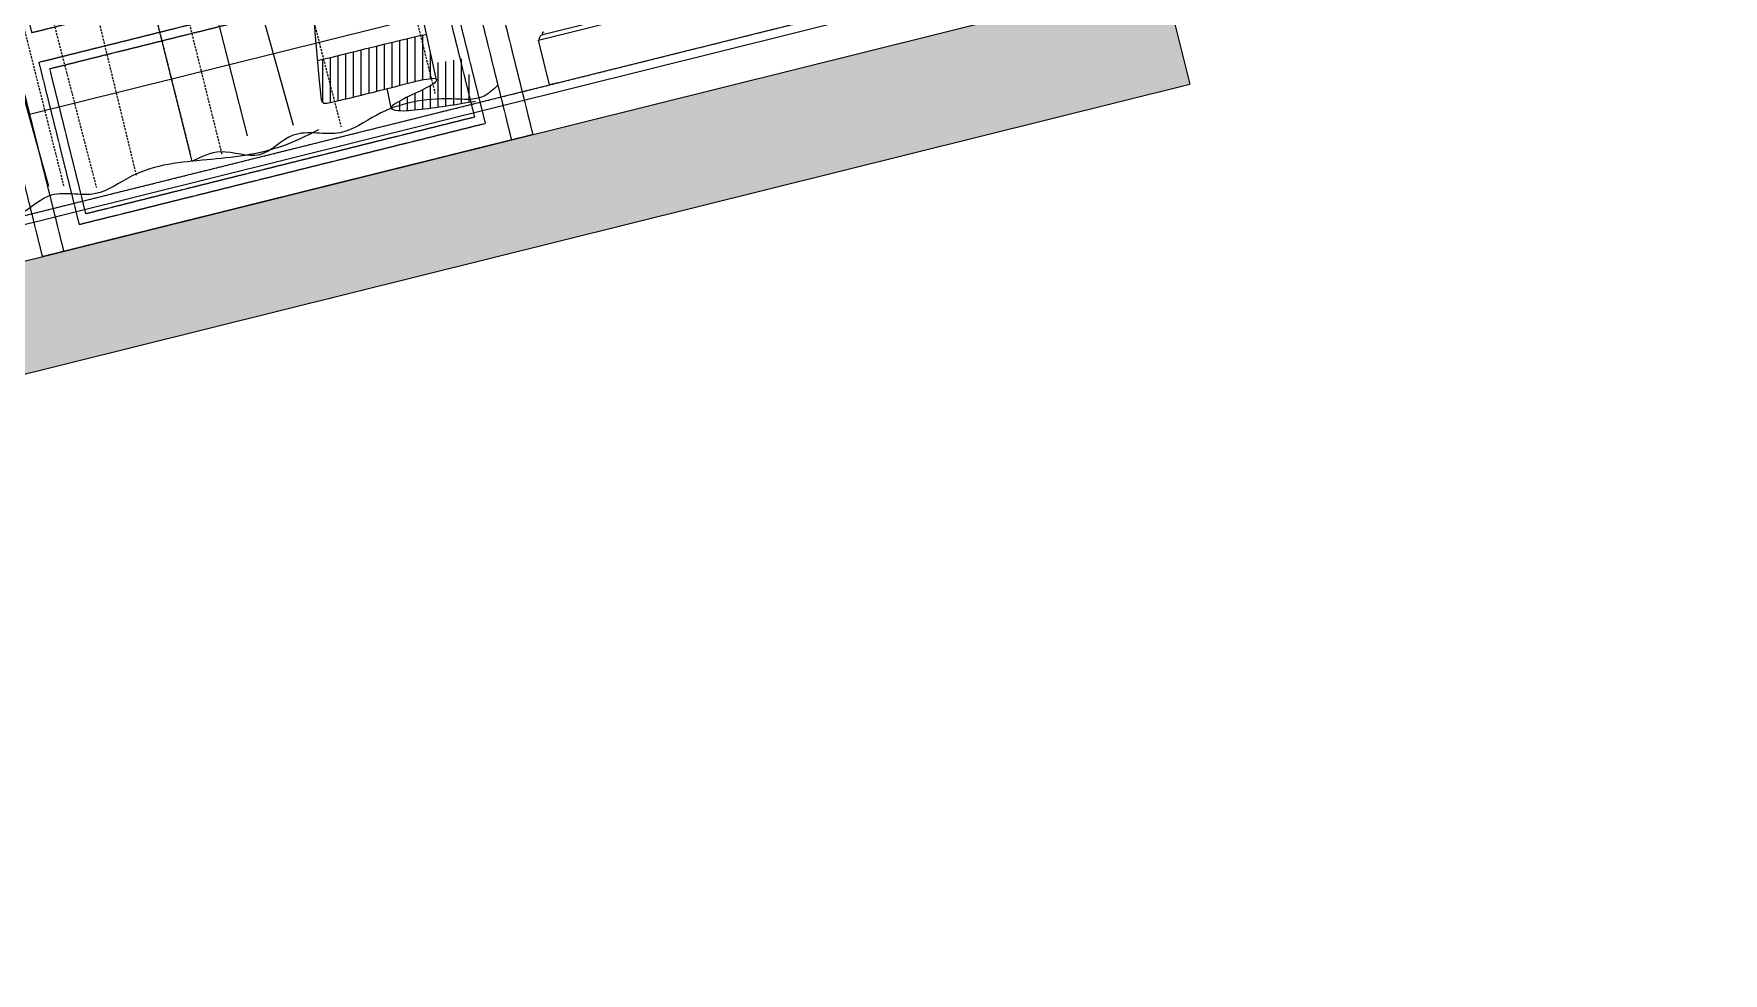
# Model space of a CAD drawing. Header units: inches. Extents: x 122939 to 389145, y 29603 to 574065.
# Drawn here: x 368465 to 372307, y 511147 to 513283 of the extents above; entities that cross this region are included whole.
import ezdxf

# ---------------------------------------------------------------- set-up
doc = ezdxf.new("R2010")
doc.units = ezdxf.units.IN
doc.header["$MEASUREMENT"] = 0
doc.linetypes.add('DASHED', pattern=[0.75, 0.5, -0.25])
doc.linetypes.add('HIDDEN', pattern=[0.375, 0.25, -0.125])
for name, color, linetype, lineweight in [('A-FLOR-TIL1', 6, 'Continuous', 18), ('Fabric', 253, 'Continuous', 0), ('GRC', 41, 'Continuous', 0), ('Marble', 6, 'Continuous', 0)]:
    doc.layers.add(name, color=color, linetype=linetype, lineweight=lineweight)
for name, color, linetype in [('A-Hidden', 8, 'HIDDEN'), ('A-WALL', 7, 'Continuous'), ('Calliper_wall hatch_CHB', 8, 'Continuous'), ('Layer7', 8, 'Continuous')]:
    doc.layers.add(name, color=color, linetype=linetype)

# ---------------------------------------------------------------- blocks, each defined once
blk = doc.blocks.new('win1')
at = {"color": 252, "linetype": 'HIDDEN', "ltscale": 0.5}
for p, q in [((99.8, 2748.8), (99.8, 2348.6, 0)), ((1050.2, 2748.8), (99.8, 2748.8)), ((1050.2, 2748.8), (1050.2, 2348.6, 0)), ((99.8, 2348.6, 0), (1050.2, 2348.6, 0))]:
    blk.add_line(p, q, dxfattribs=at)
at = {"color": 252, "linetype": 'HIDDEN', "ltscale": 0.5, "elevation": 0}
for points in [[(0, 2848.8), (1150, 2848.8), (1150, -101.2), (0, -101.2)], [(119.8, 2728.8), (1030.2, 2728.8), (1030.2, 2368.6), (119.8, 2368.6)], [(99.6, 2298.6), (1050.4, 2298.6), (1050.4, 398.6), (99.6, 398.6)], [(119.8, 2278.3), (1030.2, 2278.3), (1030.2, 418.8), (119.8, 418.8)], [(99.6, -51.4), (1050.4, -51.4), (1050.4, 329.3), (99.6, 329.3)], [(119.8, -31.2), (1030.2, -31.2), (1030.2, 309.1), (119.8, 309.1)]]:
    blk.add_lwpolyline(points, close=True, dxfattribs=at)
blk.add_lwpolyline([(50, 2798.8), (1100, 2798.8), (1100, -101.2), (50, -101.2), (50, 2798.8), (1100, 2798.8), (1100, -101.2)], dxfattribs=at)
blk = doc.blocks.new('curt')
at = {"layer": 'Fabric', "lineweight": 0}
h = blk.add_hatch(dxfattribs=at)
h.set_pattern_fill('ANSI31', color=256, scale=140, angle=31.0286)
h.set_pattern_definition([(76.0285767, (-597680.068, -567209.992), (-16.98228466, 4.22516365), [])])
edge = h.paths.add_edge_path()
edge.add_line((2516.6, -2629), (2514.9, -2695.8))
edge.add_spline(control_points=[(2514.9, -2695.8), (2557.2, -2700.4), (2599.9, -2703.5), (2589, -2702)], knot_values=[1456.070777, 1456.070777, 1456.070777, 1456.070777, 1546.846982, 1546.846982, 1546.846982, 1546.846982], degree=3, periodic=0)
edge.add_line((2589, -2702), (2589, -2796))
edge.add_spline(control_points=[(2589, -2796), (2589, -2802.7), (2574.8, -2801.7), (2560.4, -2800.6)], knot_values=[1500.032306, 1500.032306, 1500.032306, 1500.032306, 1558.4068, 1558.4068, 1558.4068, 1558.4068], degree=3, periodic=0)
edge.add_spline(control_points=[(2560.4, -2800.6), (2525.4, -2797.9), (2488.6, -2794.2), (2452.4, -2789.3), (2450.7, -2789.1)], knot_values=[1421.573256, 1421.573256, 1421.573256, 1421.573256, 1496.428438, 1500.032306, 1500.032306, 1500.032306, 1500.032306], degree=3, periodic=0)
edge.add_spline(control_points=[(2450.7, -2789.1), (2445.6, -2788.4), (2440.5, -2787.6), (2435.6, -2786.7)], knot_values=[1410.490819, 1410.490819, 1410.490819, 1410.490819, 1421.573256, 1421.573256, 1421.573256, 1421.573256], degree=3, periodic=0)
edge.add_spline(control_points=[(2435.6, -2786.7), (2432.7, -2786.2), (2429.9, -2785.7), (2427.2, -2785)], knot_values=[1404.092066, 1404.092066, 1404.092066, 1404.092066, 1410.490819, 1410.490819, 1410.490819, 1410.490819], degree=3, periodic=0)
edge.add_spline(control_points=[(2427.2, -2785), (2424.6, -2784.5), (2422.1, -2783.8), (2419.7, -2783.2)], knot_values=[1398.163563, 1398.163563, 1398.163563, 1398.163563, 1404.092066, 1404.092066, 1404.092066, 1404.092066], degree=3, periodic=0)
edge.add_spline(control_points=[(2419.7, -2783.2), (2417.9, -2782.7), (2416.2, -2782.2), (2414.6, -2781.6)], knot_values=[1393.947071, 1393.947071, 1393.947071, 1393.947071, 1398.163563, 1398.163563, 1398.163563, 1398.163563], degree=3, periodic=0)
edge.add_spline(control_points=[(2414.6, -2781.6), (2412.8, -2781), (2411, -2780.3), (2409.3, -2779.6)], knot_values=[1389.362404, 1389.362404, 1389.362404, 1389.362404, 1393.947071, 1393.947071, 1393.947071, 1393.947071], degree=3, periodic=0)
edge.add_spline(control_points=[(2409.3, -2779.6), (2408.6, -2779.4), (2407.5, -2778.9), (2406.4, -2778.4), (2405.9, -2778.2)], knot_values=[1386.253425, 1386.253425, 1386.253425, 1386.253425, 1388.044529, 1389.362404, 1389.362404, 1389.362404, 1389.362404], degree=3, periodic=0)
edge.add_spline(control_points=[(2405.9, -2778.2), (2405, -2777.7), (2404.1, -2777.3), (2403.3, -2776.9)], knot_values=[1383.738873, 1383.738873, 1383.738873, 1383.738873, 1386.253425, 1386.253425, 1386.253425, 1386.253425], degree=3, periodic=0)
edge.add_spline(control_points=[(2403.3, -2776.9), (2402.9, -2776.6), (2402.5, -2776.4), (2402.1, -2776.2)], knot_values=[1382.400996, 1382.400996, 1382.400996, 1382.400996, 1383.738873, 1383.738873, 1383.738873, 1383.738873], degree=3, periodic=0)
edge.add_spline(control_points=[(2402.1, -2776.2), (2401.8, -2776), (2401.5, -2775.8), (2401.3, -2775.6)], knot_values=[1381.317227, 1381.317227, 1381.317227, 1381.317227, 1382.400996, 1382.400996, 1382.400996, 1382.400996], degree=3, periodic=0)
edge.add_spline(control_points=[(2401.3, -2775.6), (2401, -2775.4), (2400.7, -2775.2), (2400.5, -2775)], knot_values=[1380.205093, 1380.205093, 1380.205093, 1380.205093, 1381.317227, 1381.317227, 1381.317227, 1381.317227], degree=3, periodic=0)
edge.add_spline(control_points=[(2400.5, -2775), (2400.3, -2774.8), (2400.1, -2774.7), (2400, -2774.5)], knot_values=[1379.403364, 1379.403364, 1379.403364, 1379.403364, 1380.205093, 1380.205093, 1380.205093, 1380.205093], degree=3, periodic=0)
edge.add_spline(control_points=[(2400, -2774.5), (2399.9, -2774.4), (2399.8, -2774.3), (2399.7, -2774.2)], knot_values=[1378.844571, 1378.844571, 1378.844571, 1378.844571, 1379.403364, 1379.403364, 1379.403364, 1379.403364], degree=3, periodic=0)
edge.add_spline(control_points=[(2399.7, -2774.2), (2399.6, -2774.1), (2399.5, -2774), (2399.5, -2774)], knot_values=[1378.366934, 1378.366934, 1378.366934, 1378.366934, 1378.844571, 1378.844571, 1378.844571, 1378.844571], degree=3, periodic=0)
edge.add_spline(control_points=[(2399.5, -2774), (2399.4, -2773.9), (2399.3, -2773.8), (2399.3, -2773.7)], knot_values=[1377.93561, 1377.93561, 1377.93561, 1377.93561, 1378.366934, 1378.366934, 1378.366934, 1378.366934], degree=3, periodic=0)
edge.add_spline(control_points=[(2399.3, -2773.7), (2399.2, -2773.7), (2399.2, -2773.6), (2399.2, -2773.5)], knot_values=[1377.557999, 1377.557999, 1377.557999, 1377.557999, 1377.93561, 1377.93561, 1377.93561, 1377.93561], degree=3, periodic=0)
edge.add_spline(control_points=[(2399.2, -2773.5), (2399.2, -2773.5), (2399.1, -2773.4), (2399.1, -2773.4), (2399, -2773.3)], knot_values=[1377.159721, 1377.159721, 1377.159721, 1377.159721, 1377.183616, 1377.557999, 1377.557999, 1377.557999, 1377.557999], degree=3, periodic=0)
edge.add_spline(control_points=[(2399, -2773.3), (2399, -2773.2), (2399, -2773.2), (2398.9, -2773.1)], knot_values=[1376.816061, 1376.816061, 1376.816061, 1376.816061, 1377.159721, 1377.159721, 1377.159721, 1377.159721], degree=3, periodic=0)
edge.add_spline(control_points=[(2398.9, -2773.1), (2398.9, -2773.1), (2398.9, -2773), (2398.9, -2772.9)], knot_values=[1376.516722, 1376.516722, 1376.516722, 1376.516722, 1376.816061, 1376.816061, 1376.816061, 1376.816061], degree=3, periodic=0)
edge.add_spline(control_points=[(2398.9, -2772.9), (2398.9, -2772.9), (2398.8, -2772.8), (2398.8, -2772.8)], knot_values=[1376.251142, 1376.251142, 1376.251142, 1376.251142, 1376.516722, 1376.516722, 1376.516722, 1376.516722], degree=3, periodic=0)
edge.add_spline(control_points=[(2398.8, -2772.8), (2398.8, -2772.7), (2398.8, -2772.7), (2398.8, -2772.6)], knot_values=[1375.874075, 1375.874075, 1375.874075, 1375.874075, 1376.251142, 1376.251142, 1376.251142, 1376.251142], degree=3, periodic=0)
edge.add_spline(control_points=[(2398.8, -2772.6), (2398.8, -2772.5), (2398.8, -2772.5), (2398.8, -2772.4)], knot_values=[1375.607746, 1375.607746, 1375.607746, 1375.607746, 1375.874075, 1375.874075, 1375.874075, 1375.874075], degree=3, periodic=0)
edge.add_spline(control_points=[(2398.8, -2772.4), (2398.8, -2772.4), (2398.7, -2772.3), (2398.7, -2772.2)], knot_values=[1375.231716, 1375.231716, 1375.231716, 1375.231716, 1375.607746, 1375.607746, 1375.607746, 1375.607746], degree=3, periodic=0)
edge.add_spline(control_points=[(2398.7, -2772.2), (2398.7, -2772.2), (2398.7, -2772.1), (2398.7, -2772.1)], knot_values=[1374.964713, 1374.964713, 1374.964713, 1374.964713, 1375.231716, 1375.231716, 1375.231716, 1375.231716], degree=3, periodic=0)
edge.add_spline(control_points=[(2398.7, -2772.1), (2398.7, -2772.1), (2398.7, -2772), (2398.7, -2771.9)], knot_values=[1374.685963, 1374.685963, 1374.685963, 1374.685963, 1374.964713, 1374.964713, 1374.964713, 1374.964713], degree=3, periodic=0)
edge.add_spline(control_points=[(2398.7, -2771.9), (2398.8, -2771.9), (2398.8, -2771.8), (2398.8, -2771.8)], knot_values=[1374.321852, 1374.321852, 1374.321852, 1374.321852, 1374.685963, 1374.685963, 1374.685963, 1374.685963], degree=3, periodic=0)
edge.add_spline(control_points=[(2398.8, -2771.8), (2398.8, -2771.7), (2398.8, -2771.7), (2398.8, -2771.6)], knot_values=[1374.055832, 1374.055832, 1374.055832, 1374.055832, 1374.321852, 1374.321852, 1374.321852, 1374.321852], degree=3, periodic=0)
edge.add_spline(control_points=[(2398.8, -2771.6), (2398.8, -2771.5), (2398.8, -2771.5), (2398.9, -2771.4)], knot_values=[1373.67938, 1373.67938, 1373.67938, 1373.67938, 1374.055832, 1374.055832, 1374.055832, 1374.055832], degree=3, periodic=0)
edge.add_spline(control_points=[(2398.9, -2771.4), (2398.9, -2771.4), (2398.9, -2771.4), (2398.9, -2771.4)], knot_values=[1373.614685, 1373.614685, 1373.614685, 1373.614685, 1373.67938, 1373.67938, 1373.67938, 1373.67938], degree=3, periodic=0)
edge.add_spline(control_points=[(2398.9, -2771.4), (2398.9, -2771.3), (2398.9, -2771.3), (2398.9, -2771.3)], knot_values=[1373.412593, 1373.412593, 1373.412593, 1373.412593, 1373.614685, 1373.614685, 1373.614685, 1373.614685], degree=3, periodic=0)
edge.add_spline(control_points=[(2398.9, -2771.3), (2399, -2771.1), (2399, -2771), (2399.1, -2770.8)], knot_values=[1372.636593, 1372.636593, 1372.636593, 1372.636593, 1373.412593, 1373.412593, 1373.412593, 1373.412593], degree=3, periodic=0)
edge.add_spline(control_points=[(2399.1, -2770.8), (2399.1, -2770.8), (2399.2, -2770.7), (2399.2, -2770.6)], knot_values=[1372.261034, 1372.261034, 1372.261034, 1372.261034, 1372.636593, 1372.636593, 1372.636593, 1372.636593], degree=3, periodic=0)
edge.add_spline(control_points=[(2399.2, -2770.6), (2399.3, -2770.5), (2399.3, -2770.5), (2399.4, -2770.4)], knot_values=[1371.728093, 1371.728093, 1371.728093, 1371.728093, 1372.261034, 1372.261034, 1372.261034, 1372.261034], degree=3, periodic=0)
edge.add_spline(control_points=[(2399.4, -2770.4), (2399.5, -2770.3), (2399.5, -2770.2), (2399.6, -2770.1)], knot_values=[1371.163843, 1371.163843, 1371.163843, 1371.163843, 1371.728093, 1371.728093, 1371.728093, 1371.728093], degree=3, periodic=0)
edge.add_spline(control_points=[(2399.6, -2770.1), (2399.7, -2770), (2399.8, -2769.9), (2399.9, -2769.8)], knot_values=[1370.630411, 1370.630411, 1370.630411, 1370.630411, 1371.163843, 1371.163843, 1371.163843, 1371.163843], degree=3, periodic=0)
edge.add_spline(control_points=[(2399.9, -2769.8), (2400, -2769.6), (2400.1, -2769.5), (2400.3, -2769.4)], knot_values=[1369.893254, 1369.893254, 1369.893254, 1369.893254, 1370.630411, 1370.630411, 1370.630411, 1370.630411], degree=3, periodic=0)
edge.add_spline(control_points=[(2400.3, -2769.4), (2400.4, -2769.3), (2400.5, -2769.2), (2400.6, -2769.1)], knot_values=[1369.343004, 1369.343004, 1369.343004, 1369.343004, 1369.893254, 1369.893254, 1369.893254, 1369.893254], degree=3, periodic=0)
edge.add_spline(control_points=[(2400.6, -2769.1), (2401, -2768.8), (2401.5, -2768.4), (2402, -2768.1)], knot_values=[1367.417099, 1367.417099, 1367.417099, 1367.417099, 1369.343004, 1369.343004, 1369.343004, 1369.343004], degree=3, periodic=0)
edge.add_spline(control_points=[(2402, -2768.1), (2402.5, -2767.8), (2402.9, -2767.6), (2403.4, -2767.3)], knot_values=[1365.842607, 1365.842607, 1365.842607, 1365.842607, 1367.417099, 1367.417099, 1367.417099, 1367.417099], degree=3, periodic=0)
edge.add_spline(control_points=[(2403.4, -2767.3), (2404.1, -2766.9), (2404.9, -2766.5), (2405.8, -2766.1)], knot_values=[1363.57521, 1363.57521, 1363.57521, 1363.57521, 1365.842607, 1365.842607, 1365.842607, 1365.842607], degree=3, periodic=0)
edge.add_spline(control_points=[(2405.8, -2766.1), (2406.9, -2765.6), (2408.2, -2765.1), (2409.6, -2764.6)], knot_values=[1360.453751, 1360.453751, 1360.453751, 1360.453751, 1363.57521, 1363.57521, 1363.57521, 1363.57521], degree=3, periodic=0)
edge.add_spline(control_points=[(2409.6, -2764.6), (2411, -2764.1), (2412.4, -2763.6), (2413.9, -2763.1)], knot_values=[1357.364097, 1357.364097, 1357.364097, 1357.364097, 1360.453751, 1360.453751, 1360.453751, 1360.453751], degree=3, periodic=0)
edge.add_spline(control_points=[(2413.9, -2763.1), (2419.1, -2761.5), (2427.2, -2759.5), (2435, -2757.7), (2437.1, -2757.3)], knot_values=[1342.987846, 1342.987846, 1342.987846, 1342.987846, 1353.513799, 1357.364097, 1357.364097, 1357.364097, 1357.364097], degree=3, periodic=0)
edge.add_spline(control_points=[(2437.1, -2757.3), (2441.4, -2756.3), (2445.7, -2755.5), (2450, -2754.6)], knot_values=[1334.92961, 1334.92961, 1334.92961, 1334.92961, 1342.987846, 1342.987846, 1342.987846, 1342.987846], degree=3, periodic=0)
edge.add_spline(control_points=[(2450, -2754.6), (2458.1, -2753), (2466.2, -2751.5), (2475, -2749.6)], knot_values=[1319.83597, 1319.83597, 1319.83597, 1319.83597, 1334.92961, 1334.92961, 1334.92961, 1334.92961], degree=3, periodic=0)
edge.add_spline(control_points=[(2475, -2749.6), (2478.8, -2748.8), (2482.7, -2748), (2486.8, -2747)], knot_values=[1313.27092, 1313.27092, 1313.27092, 1313.27092, 1319.83597, 1319.83597, 1319.83597, 1319.83597], degree=3, periodic=0)
edge.add_spline(control_points=[(2486.8, -2747), (2487.5, -2746.9), (2489.4, -2746.4), (2491.4, -2745.9), (2492.7, -2745.6)], knot_values=[1310.126297, 1310.126297, 1310.126297, 1310.126297, 1311.281245, 1313.27092, 1313.27092, 1313.27092, 1313.27092], degree=3, periodic=0)
edge.add_spline(control_points=[(2492.7, -2745.6), (2494.7, -2745.1), (2496.6, -2744.6), (2498.5, -2744)], knot_values=[1307.055391, 1307.055391, 1307.055391, 1307.055391, 1310.126297, 1310.126297, 1310.126297, 1310.126297], degree=3, periodic=0)
edge.add_spline(control_points=[(2498.5, -2744), (2500.1, -2743.6), (2501.7, -2743), (2503.3, -2742.5)], knot_values=[1304.344717, 1304.344717, 1304.344717, 1304.344717, 1307.055391, 1307.055391, 1307.055391, 1307.055391], degree=3, periodic=0)
edge.add_spline(control_points=[(2503.3, -2742.5), (2504.2, -2742.1), (2505, -2741.8), (2505.9, -2741.4)], knot_values=[1302.723586, 1302.723586, 1302.723586, 1302.723586, 1304.344717, 1304.344717, 1304.344717, 1304.344717], degree=3, periodic=0)
edge.add_spline(control_points=[(2505.9, -2741.4), (2506.4, -2741.2), (2507, -2740.9), (2507.5, -2740.7)], knot_values=[1301.629677, 1301.629677, 1301.629677, 1301.629677, 1302.723586, 1302.723586, 1302.723586, 1302.723586], degree=3, periodic=0)
edge.add_spline(control_points=[(2507.5, -2740.7), (2507.9, -2740.5), (2508.3, -2740.3), (2508.6, -2740.1)], knot_values=[1300.776529, 1300.776529, 1300.776529, 1300.776529, 1301.629677, 1301.629677, 1301.629677, 1301.629677], degree=3, periodic=0)
edge.add_spline(control_points=[(2508.6, -2740.1), (2509.1, -2739.8), (2509.5, -2739.6), (2509.9, -2739.3)], knot_values=[1299.810409, 1299.810409, 1299.810409, 1299.810409, 1300.776529, 1300.776529, 1300.776529, 1300.776529], degree=3, periodic=0)
edge.add_spline(control_points=[(2509.9, -2739.3), (2510.2, -2739.1), (2510.5, -2738.9), (2510.7, -2738.7)], knot_values=[1299.050641, 1299.050641, 1299.050641, 1299.050641, 1299.810409, 1299.810409, 1299.810409, 1299.810409], degree=3, periodic=0)
edge.add_spline(control_points=[(2510.7, -2738.7), (2511, -2738.5), (2511.3, -2738.3), (2511.6, -2738.1)], knot_values=[1298.257898, 1298.257898, 1298.257898, 1298.257898, 1299.050641, 1299.050641, 1299.050641, 1299.050641], degree=3, periodic=0)
edge.add_spline(control_points=[(2512.1, -2737.6), (2512.2, -2737.4), (2512.4, -2737.3), (2512.5, -2737.1)], knot_values=[1297.160861, 1297.160861, 1297.160861, 1297.160861, 1297.692277, 1297.692277, 1297.692277, 1297.692277], degree=3, periodic=0)
edge.add_spline(control_points=[(2512.8, -2736.7), (2512.9, -2736.6), (2513.1, -2736.4), (2513.2, -2736.3)], knot_values=[1296.256701, 1296.256701, 1296.256701, 1296.256701, 1296.785199, 1296.785199, 1296.785199, 1296.785199], degree=3, periodic=0)
edge.add_spline(control_points=[(2513.4, -2735.9), (2513.5, -2735.8), (2513.5, -2735.7), (2513.6, -2735.5)], knot_values=[1295.496576, 1295.496576, 1295.496576, 1295.496576, 1295.876223, 1295.876223, 1295.876223, 1295.876223], degree=3, periodic=0)
edge.add_spline(control_points=[(2513.9, -2734.9), (2513.9, -2734.8), (2514, -2734.7), (2514, -2734.5)], knot_values=[1294.457047, 1294.457047, 1294.457047, 1294.457047, 1294.807337, 1294.807337, 1294.807337, 1294.807337], degree=3, periodic=0)
edge.add_spline(control_points=[(2514.1, -2733.6), (2514.1, -2733.5), (2514.1, -2733.3), (2514.1, -2733.2)], knot_values=[1292.999211, 1292.999211, 1292.999211, 1292.999211, 1293.453899, 1293.453899, 1293.453899, 1293.453899], degree=3, periodic=0)
edge.add_spline(control_points=[(2513.9, -2732.7), (2513.9, -2732.6), (2513.8, -2732.4), (2513.7, -2732.3), (2513.7, -2732.3)], knot_values=[1291.901842, 1291.901842, 1291.901842, 1291.901842, 1292.278947, 1292.356295, 1292.356295, 1292.356295, 1292.356295], degree=3, periodic=0)
edge.add_spline(control_points=[(2513.2, -2731.6), (2513.1, -2731.6), (2513, -2731.5), (2513, -2731.4)], knot_values=[1290.710576, 1290.710576, 1290.710576, 1290.710576, 1290.993874, 1290.993874, 1290.993874, 1290.993874], degree=3, periodic=0)
edge.add_spline(control_points=[(2512.4, -2731), (2512.3, -2730.9), (2512.1, -2730.8), (2512, -2730.8)], knot_values=[1289.669335, 1289.669335, 1289.669335, 1289.669335, 1290.069134, 1290.069134, 1290.069134, 1290.069134], degree=3, periodic=0)
edge.add_spline(control_points=[(2511.6, -2730.6), (2511.3, -2730.5), (2511.1, -2730.4), (2510.9, -2730.3)], knot_values=[1288.764186, 1288.764186, 1288.764186, 1288.764186, 1289.292826, 1289.292826, 1289.292826, 1289.292826], degree=3, periodic=0)
edge.add_spline(control_points=[(2510.9, -2730.3), (2510.7, -2730.2), (2510.4, -2730.1), (2510.1, -2730)], knot_values=[1288.196208, 1288.196208, 1288.196208, 1288.196208, 1288.764186, 1288.764186, 1288.764186, 1288.764186], degree=3, periodic=0)
edge.add_spline(control_points=[(2510.1, -2730), (2509.8, -2729.9), (2509.4, -2729.7), (2509, -2729.6)], knot_values=[1287.413353, 1287.413353, 1287.413353, 1287.413353, 1288.196208, 1288.196208, 1288.196208, 1288.196208], degree=3, periodic=0)
edge.add_spline(control_points=[(2509, -2729.6), (2508.4, -2729.5), (2507.8, -2729.3), (2507.2, -2729.2)], knot_values=[1286.285173, 1286.285173, 1286.285173, 1286.285173, 1287.413353, 1287.413353, 1287.413353, 1287.413353], degree=3, periodic=0)
edge.add_spline(control_points=[(2507.2, -2729.2), (2506, -2728.9), (2504.8, -2728.7), (2503.5, -2728.5)], knot_values=[1284.203827, 1284.203827, 1284.203827, 1284.203827, 1286.285173, 1286.285173, 1286.285173, 1286.285173], degree=3, periodic=0)
edge.add_spline(control_points=[(2503.5, -2728.5), (2501.9, -2728.3), (2499.9, -2728.1), (2498.1, -2727.9), (2497.9, -2727.9)], knot_values=[1281.190608, 1281.190608, 1281.190608, 1281.190608, 1283.889251, 1284.203827, 1284.203827, 1284.203827, 1284.203827], degree=3, periodic=0)
edge.add_spline(control_points=[(2497.9, -2727.9), (2494.9, -2727.5), (2492, -2727.3), (2489.4, -2727.1)], knot_values=[1276.214963, 1276.214963, 1276.214963, 1276.214963, 1281.190608, 1281.190608, 1281.190608, 1281.190608], degree=3, periodic=0)
edge.add_spline(control_points=[(2489.4, -2727.1), (2485.6, -2726.8), (2482.1, -2726.6), (2478.8, -2726.4)], knot_values=[1269.137724, 1269.137724, 1269.137724, 1269.137724, 1276.214963, 1276.214963, 1276.214963, 1276.214963], degree=3, periodic=0)
edge.add_spline(control_points=[(2478.8, -2726.4), (2476.9, -2726.4), (2475.1, -2726.3), (2473.3, -2726.3)], knot_values=[1264.963739, 1264.963739, 1264.963739, 1264.963739, 1269.137724, 1269.137724, 1269.137724, 1269.137724], degree=3, periodic=0)
edge.add_spline(control_points=[(2473.3, -2726.3), (2468.4, -2726.2), (2453.7, -2726.3), (2438.9, -2726.4), (2428.4, -2726.5)], knot_values=[1227.513987, 1227.513987, 1227.513987, 1227.513987, 1238.845398, 1264.963739, 1264.963739, 1264.963739, 1264.963739], degree=3, periodic=0)
edge.add_spline(control_points=[(2428.4, -2726.5), (2419.2, -2726.6), (2409.8, -2726.6), (2400.4, -2726.7)], knot_values=[1204.355816, 1204.355816, 1204.355816, 1204.355816, 1227.513987, 1227.513987, 1227.513987, 1227.513987], degree=3, periodic=0)
edge.add_spline(control_points=[(2400.4, -2726.7), (2398.9, -2726.7), (2397.5, -2726.7), (2396, -2726.7)], knot_values=[1200.84858, 1200.84858, 1200.84858, 1200.84858, 1204.355816, 1204.355816, 1204.355816, 1204.355816], degree=3, periodic=0)
edge.add_spline(control_points=[(2396, -2726.7), (2381.4, -2726.8), (2366.4, -2726.8), (2351, -2726.8)], knot_values=[1165.230618, 1165.230618, 1165.230618, 1165.230618, 1200.84858, 1200.84858, 1200.84858, 1200.84858], degree=3, periodic=0)
edge.add_spline(control_points=[(2351, -2726.8), (2340.2, -2726.8), (2329.1, -2726.8), (2317.7, -2726.7)], knot_values=[1140.351102, 1140.351102, 1140.351102, 1140.351102, 1165.230618, 1165.230618, 1165.230618, 1165.230618], degree=3, periodic=0)
edge.add_spline(control_points=[(2317.7, -2726.7), (2310.6, -2726.7), (2300.5, -2726.6), (2290.1, -2726.5), (2287.1, -2726.5)], knot_values=[1118.495019, 1118.495019, 1118.495019, 1118.495019, 1134.057988, 1140.351102, 1140.351102, 1140.351102, 1140.351102], degree=3, periodic=0)
edge.add_spline(control_points=[(2287.1, -2726.5), (2282.9, -2726.5), (2278.6, -2726.4), (2274.6, -2726.3)], knot_values=[1109.480542, 1109.480542, 1109.480542, 1109.480542, 1118.495019, 1118.495019, 1118.495019, 1118.495019], degree=3, periodic=0)
edge.add_spline(control_points=[(2274.6, -2726.3), (2270.8, -2726.3), (2265.5, -2726.1), (2260.7, -2725.9), (2259.4, -2725.8)], knot_values=[1097.384348, 1097.384348, 1097.384348, 1097.384348, 1105.823866, 1109.480542, 1109.480542, 1109.480542, 1109.480542], degree=3, periodic=0)
edge.add_spline(control_points=[(2259.4, -2725.8), (2258.9, -2725.8), (2258.4, -2725.7), (2257.9, -2725.6)], knot_values=[1096.025418, 1096.025418, 1096.025418, 1096.025418, 1097.384348, 1097.384348, 1097.384348, 1097.384348], degree=3, periodic=0)
edge.add_spline(control_points=[(2257.9, -2725.6), (2257.3, -2725.6), (2256.8, -2725.5), (2256.2, -2725.3)], knot_values=[1094.37099, 1094.37099, 1094.37099, 1094.37099, 1096.025418, 1096.025418, 1096.025418, 1096.025418], degree=3, periodic=0)
edge.add_spline(control_points=[(2256.2, -2725.3), (2255.9, -2725.3), (2255.6, -2725.2), (2255.2, -2725.1)], knot_values=[1093.295321, 1093.295321, 1093.295321, 1093.295321, 1094.37099, 1094.37099, 1094.37099, 1094.37099], degree=3, periodic=0)
edge.add_spline(control_points=[(2255.2, -2725.1), (2255, -2725), (2254.8, -2724.9), (2254.6, -2724.8)], knot_values=[1092.539327, 1092.539327, 1092.539327, 1092.539327, 1093.295321, 1093.295321, 1093.295321, 1093.295321], degree=3, periodic=0)
edge.add_spline(control_points=[(2254.6, -2724.8), (2254.3, -2724.8), (2254.1, -2724.7), (2253.9, -2724.6)], knot_values=[1091.742904, 1091.742904, 1091.742904, 1091.742904, 1092.539327, 1092.539327, 1092.539327, 1092.539327], degree=3, periodic=0)
edge.add_spline(control_points=[(2253.9, -2724.6), (2253.7, -2724.5), (2253.5, -2724.4), (2253.3, -2724.3)], knot_values=[1090.989368, 1090.989368, 1090.989368, 1090.989368, 1091.742904, 1091.742904, 1091.742904, 1091.742904], degree=3, periodic=0)
edge.add_spline(control_points=[(2253.3, -2724.3), (2253.2, -2724.2), (2253.1, -2724.1), (2252.9, -2724)], knot_values=[1090.460715, 1090.460715, 1090.460715, 1090.460715, 1090.989368, 1090.989368, 1090.989368, 1090.989368], degree=3, periodic=0)
edge.add_spline(control_points=[(2252.9, -2724), (2252.9, -2724), (2252.6, -2723.8), (2252.3, -2723.6), (2252.1, -2723.4)], knot_values=[1089.174672, 1089.174672, 1089.174672, 1089.174672, 1089.292022, 1090.460715, 1090.460715, 1090.460715, 1090.460715], degree=3, periodic=0)
edge.add_spline(control_points=[(2252.1, -2723.4), (2252, -2723.3), (2251.9, -2723.2), (2251.8, -2723.1)], knot_values=[1088.646223, 1088.646223, 1088.646223, 1088.646223, 1089.174672, 1089.174672, 1089.174672, 1089.174672], degree=3, periodic=0)
edge.add_spline(control_points=[(2251.8, -2723.1), (2251.7, -2722.9), (2251.5, -2722.7), (2251.4, -2722.6)], knot_values=[1087.891051, 1087.891051, 1087.891051, 1087.891051, 1088.646223, 1088.646223, 1088.646223, 1088.646223], degree=3, periodic=0)
edge.add_spline(control_points=[(2251.4, -2722.6), (2251.3, -2722.5), (2251.2, -2722.3), (2251.1, -2722.2)], knot_values=[1087.358073, 1087.358073, 1087.358073, 1087.358073, 1087.891051, 1087.891051, 1087.891051, 1087.891051], degree=3, periodic=0)
edge.add_spline(control_points=[(2251.1, -2722.2), (2251, -2722.1), (2250.9, -2721.9), (2250.8, -2721.7)], knot_values=[1086.608544, 1086.608544, 1086.608544, 1086.608544, 1087.358073, 1087.358073, 1087.358073, 1087.358073], degree=3, periodic=0)
edge.add_spline(control_points=[(2250.8, -2721.7), (2250.7, -2721.6), (2250.7, -2721.4), (2250.6, -2721.3)], knot_values=[1086.071254, 1086.071254, 1086.071254, 1086.071254, 1086.608544, 1086.608544, 1086.608544, 1086.608544], degree=3, periodic=0)
edge.add_spline(control_points=[(2250.6, -2721.3), (2250.5, -2721.1), (2250.4, -2720.9), (2250.3, -2720.7)], knot_values=[1085.331333, 1085.331333, 1085.331333, 1085.331333, 1086.071254, 1086.071254, 1086.071254, 1086.071254], degree=3, periodic=0)
edge.add_spline(control_points=[(2250.3, -2720.7), (2250.2, -2720.5), (2250.2, -2720.2), (2250.1, -2720)], knot_values=[1084.523476, 1084.523476, 1084.523476, 1084.523476, 1085.331333, 1085.331333, 1085.331333, 1085.331333], degree=3, periodic=0)
edge.add_spline(control_points=[(2250.1, -2720), (2250, -2719.8), (2249.9, -2719.6), (2249.9, -2719.3)], knot_values=[1083.77592, 1083.77592, 1083.77592, 1083.77592, 1084.523476, 1084.523476, 1084.523476, 1084.523476], degree=3, periodic=0)
edge.add_spline(control_points=[(2249.9, -2719.3), (2249.8, -2719), (2249.7, -2718.7), (2249.6, -2718.3)], knot_values=[1082.703896, 1082.703896, 1082.703896, 1082.703896, 1083.77592, 1083.77592, 1083.77592, 1083.77592], degree=3, periodic=0)
edge.add_spline(control_points=[(2249.6, -2718.3), (2249.6, -2718), (2249.5, -2717.6), (2249.5, -2717.2)], knot_values=[1081.584807, 1081.584807, 1081.584807, 1081.584807, 1082.703896, 1082.703896, 1082.703896, 1082.703896], degree=3, periodic=0)
edge.add_spline(control_points=[(2249.5, -2717.2), (2249.4, -2716.7), (2249.3, -2716.1), (2249.3, -2715.5)], knot_values=[1079.992526, 1079.992526, 1079.992526, 1079.992526, 1081.584807, 1081.584807, 1081.584807, 1081.584807], degree=3, periodic=0)
edge.add_spline(control_points=[(2249.3, -2715.5), (2249.3, -2715), (2249.3, -2714.4), (2249.3, -2713.8)], knot_values=[1078.480635, 1078.480635, 1078.480635, 1078.480635, 1079.992526, 1079.992526, 1079.992526, 1079.992526], degree=3, periodic=0)
edge.add_spline(control_points=[(2249.3, -2713.8), (2249.3, -2713), (2249.3, -2712.2), (2249.4, -2711.4)], knot_values=[1076.420103, 1076.420103, 1076.420103, 1076.420103, 1078.480635, 1078.480635, 1078.480635, 1078.480635], degree=3, periodic=0)
edge.add_spline(control_points=[(2249.4, -2711.4), (2249.4, -2710), (2249.6, -2708.5), (2249.8, -2707)], knot_values=[1072.975179, 1072.975179, 1072.975179, 1072.975179, 1076.420103, 1076.420103, 1076.420103, 1076.420103], degree=3, periodic=0)
edge.add_spline(control_points=[(2249.8, -2707), (2250, -2704.8), (2253, -2685.3), (2255.9, -2665.7), (2258.4, -2648.5)], knot_values=[1029.628124, 1029.628124, 1029.628124, 1029.628124, 1034.80003, 1072.975179, 1072.975179, 1072.975179, 1072.975179], degree=3, periodic=0)
edge.add_spline(control_points=[(2258.4, -2648.5), (2259.6, -2641), (2260.7, -2633.5), (2261.8, -2626.1)], knot_values=[1013.102054, 1013.102054, 1013.102054, 1013.102054, 1029.628124, 1029.628124, 1029.628124, 1029.628124], degree=3, periodic=0)
edge.add_spline(control_points=[(2261.8, -2626.1), (2276.9, -2626.8), (2287.7, -2627.3), (2363.5, -2628), (2436.1, -2627.6), (2497.9, -2627), (2515.9, -2629), (2516.6, -2629)], knot_values=[1097.377585, 1097.377585, 1097.377585, 1097.377585, 1101.041024, 1124.788132, 1253.632328, 1281.505184, 1282.551069, 1282.551069, 1282.551069, 1282.551069], degree=3, periodic=0)
at = {"layer": 'Fabric', "lineweight": 0, "elevation": 0}
for points in [[(2514, -2731.5), (2543.4, -1748.8)], [(2398.9, -2771.4), (2400.4, -2726.7)]]:
    blk.add_lwpolyline(points, dxfattribs=at)
at = {"layer": 'Fabric', "lineweight": 0}
blk.add_open_spline([(2413.3, -1672.7, 0), (2358, -2088.5, 0), (2307.3, -2324.3, 0), (2247, -2725.2, 0), (2268.1, -2726.4, 0), (2347.4, -2727.1, 0), (2420, -2726.6, 0), (2485.5, -2726, 0), (2515.7, -2730, 0), (2512.3, -2740.6, 0), (2474.7, -2750.5, 0), (2434.6, -2756.5, 0), (2389.8, -2769.6, 0), (2416.4, -2784.2, 0), (2482.1, -2793.9, 0), (2544.4, -2799.7, 0), (2589, -2802.7, 0)], degree=3, knots=[209.258227, 209.258227, 209.258227, 209.258227, 1067.803273, 1090.343366, 1101.041024, 1124.788132, 1253.632328, 1281.505184, 1291.97919, 1296.93529, 1312.115972, 1346.838143, 1377.534104, 1387.5713, 1425.177123, 1520.355421, 1520.355421, 1520.355421, 1520.355421], dxfattribs=at)
blk.add_open_spline([(2262.2, -2626.5, 0), (2304.8, -2627.8, 0), (2494.7, -2625.5, 0), (2517.2, -2628.8, 0)], degree=3, dxfattribs=at)
blk = doc.blocks.new('curt2')
at = {"layer": 'Layer7', "lineweight": 0, "ltscale": 20}
for p, q in [((2823.2, 2797.8, 0), (2903.2, 42, 0)), ((3232.7, 2797.8, 0), (3232.7, 17.7, 0)), ((3348.3, 2797.8, 0), (3369.4, 43.7, 0)), ((3396.5, 2797.8, 0), (3476.5, 42, 0))]:
    blk.add_line(p, q, dxfattribs=at)
at = {"layer": 'Layer7', "linetype": 'HIDDEN', "lineweight": 0, "ltscale": 20}
for p, q in [((2930.2, 2797.8, 0), (2936.6, 34.3, 0)), ((2981.6, 2797.8, 0), (3007.8, 12.3, 0)), ((3118.5, 2797.8, 0), (3102.5, 17, 0)), ((3227.2, 2797.8, 0), (3233.6, 34.3, 0)), ((3303, 2797.8, 0), (3303, 17.7, 0)), ((3554.8, 2797.8, 0), (3581.1, 12.3, 0)), ((3800.4, 2797.8, 0), (3806.8, 34.3, 0))]:
    blk.add_line(p, q, dxfattribs=at)
at = {"layer": 'Layer7', "lineweight": 0, "ltscale": 20}
for points in [[(3529.7, 17.7, 0), (3439, 1.5, 0), (3266.9, 12.8, 0), (3092.9, 18.4, 0), (3002.5, -0.5, 0), (2897.9, 19.6, 0), (2812.7, -4.9, 0), (2728.4, 22.7, 0), (2659.4, 17.7, 0)], [(3950, 17.7, 0), (3913.6, 1.5, 0), (3840.2, 12.8, 0), (3666.2, 18.4, 0), (3575.8, -0.5, 0), (3471.1, 19.6, 0), (3386, -4.9, 0), (3301.7, 22.7, 0), (3232.7, 17.7, 0)]]:
    blk.add_spline(points, degree=3, dxfattribs=at)

msp = doc.modelspace()

# ---------------------------------------------------------------- hatches: boundary and pattern name
at = {"layer": 'Calliper_wall hatch_CHB', "ltscale": 300}
h = msp.add_hatch(dxfattribs=at)
h.set_pattern_fill('AR-CONC', color=256, scale=10, style=0)
h.set_pattern_definition([(63.971423, (252734.533, 457684.53), (71.11917, 11.227812), [7.5, -82.5]), (8.971423, (252734.53, 457684.53), (-31.625426, 69.643965), [6, -66]), (114.42287, (252740.46, 457685.464), (39.493744, 80.871776), [6.37402, -70.11421]), (60.15562, (252729.7, 457703.94), (107.5631, 9.70499), [11.25, -123.75]), (110.60706, (252738.67, 457704.75), (67.1822, 117.09634), [9.56103, -105.17138]), (5.15559, (252729.7, 457703.94), (67.1822, 117.09634), [9, -99]), (34.971423, (252740.616, 457701.5), (67.645578, -24.659192), [7.5, -82.5]), (339.971423, (252740.616, 457701.5), (6.103844, 76.244295), [6, -66]), (85.42287, (252746.25, 457699.444), (73.74942, 51.585102), [6.37402, -70.11421]), (51.471423, (252734.533, 457684.53), (-6.857308, 32.598146), [0, -65.2, 0, -67, 0, -66.25]), (21.471423, (252734.533, 457684.53), (16.006101, 44.62585), [0, -38.2, 0, -63.7, 0, -25.25]), (341.471423, (252712.893, 457679.145), (52.3475577, 10.6997366), [0, -25, 0, -78, 0, -103.5]), (331.471423, (252703.19, 457676.73), (54.17642, 23.794676), [0, -32.5, 0, -51.8, 0, -73.5])])
h.paths.add_polyline_path([(362910.917, 511389.95), (363341.348, 511497.04), (371033.698, 513410.884), (371094.058, 513168.28), (362971.277, 511147.346)])

# ---------------------------------------------------------------- linework, layer by layer
at = {"layer": 'A-FLOR-TIL1'}
for p, q in [((371014.383, 513488.517, 0), (363332.433, 511577.261, 0)), ((371009.554, 513507.926, 0), (363462.766, 511630.298, 0))]:
    msp.add_line(p, q, dxfattribs=at)
at = {"layer": 'A-Hidden', "linetype": 'DASHED', "lineweight": 0, "ltscale": 10}
msp.add_line((362675.436, 511434.411, 0), (372306.704, 513830.654, 0), dxfattribs=at)
at = {"layer": 'A-WALL'}
for p, q in [((371009.554, 513507.926, 0), (371094.058, 513168.28, 0)), ((362910.917, 511389.95, 0), (371033.698, 513410.884, 0)), ((362971.277, 511147.346, 0), (371094.058, 513168.28, 0))]:
    msp.add_line(p, q, dxfattribs=at)
at = {"layer": 'A-WALL', "elevation": 0}
msp.add_lwpolyline([(367836.006, 515590.476), (368854.943, 515843.986), (369474.751, 513352.776), (368455.814, 513099.266)], close=True, dxfattribs=at)
at = {"layer": 'Marble', "elevation": -0.006}
for points in [[(369612.61, 513268.569), (370482.637, 513485.031)], [(369622.811, 513281.412), (370492.838, 513497.873)]]:
    msp.add_lwpolyline(points, dxfattribs=at)
at = {"layer": 'Marble', "elevation": -0.001}
msp.add_lwpolyline([(369657.369, 513171.504), (369637.961, 513166.676), (369612.61, 513268.569), (369615.521, 513269.294, -0.41481606), (369622.811, 513281.412), (369622.087, 513284.323), (369623.545, 513286.747), (369625.485, 513287.23)], format="xyb", dxfattribs=at)

# ---------------------------------------------------------------- block references
at = {"layer": 'GRC', "xscale": -1, "rotation": 13.97142328299713}
msp.add_blockref('win1', (369576.106, 513152.488, 0), dxfattribs=at)
at = {"layer": 'GRC', "rotation": 13.97142328298565}
for name, p in [('curt', (366280.902, 515224.776, 0)), ('curt2', (365691.664, 512195.108, 0))]:
    msp.add_blockref(name, p, dxfattribs=at)

doc.saveas('drawing.dxf')
